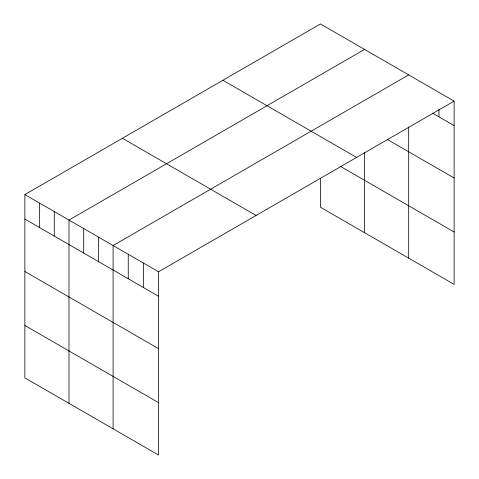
<?xml version="1.0" encoding="UTF-8"?>
<svg xmlns="http://www.w3.org/2000/svg" width="479" height="479" viewBox="0 0 479 479"><rect width="100%" height="100%" fill="white"/><g stroke="black" fill="none" stroke-linecap="round" stroke-linejoin="round"><path stroke-width="0.72" d="M24.872 194.6L158.549 271.773L158.549 455.05L24.872 377.871L24.872 194.6L320.451 23.95L454.122 101.129L454.128 284.4L320.451 207.227L320.451 178.116M364.561 49.421L68.988 220.065L68.988 403.342M408.677 74.886L113.098 245.535L113.098 428.813M158.549 271.773L454.122 101.129M432.663 113.23L454.122 125.624M387.577 139.599L454.128 178.02M222.909 80.262L356.586 157.441M340.27 166.273L454.128 232.004M122.414 138.287L256.091 215.46M24.872 219.095L158.549 296.273M24.872 271.491L158.549 348.67M24.872 325.475L158.549 402.653M438.974 109.452L438.974 116.876M408.677 127.037L408.677 258.163M364.561 152.226L364.561 232.692M143.401 263.031L143.401 287.526M128.252 254.283L128.252 278.778M98.399 237.045L98.399 261.54M83.693 228.555L83.693 253.05M54.283 211.58L54.283 236.075M39.577 203.09L39.577 227.585"/></g></svg>
